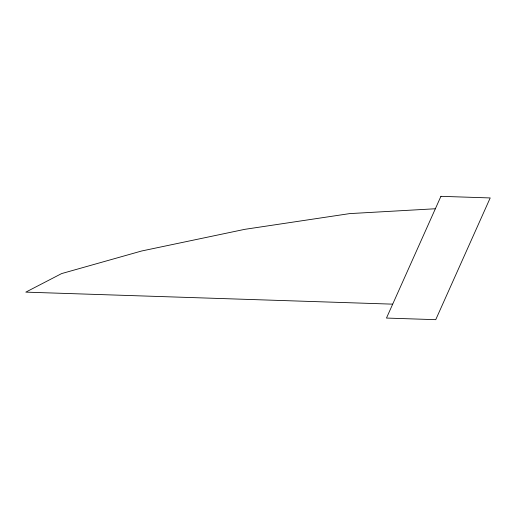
<?xml version="1.0" encoding="UTF-8"?>
<svg xmlns="http://www.w3.org/2000/svg" width="516" height="516" viewBox="0 0 516 516"><rect width="100%" height="100%" fill="white"/><g stroke="black" fill="none" stroke-linecap="round" stroke-linejoin="round"><path stroke-width="0.77" d="M435.362 208.761L349.693 213.605L244.732 229.343L141.655 250.995L61.617 273.583L25.8 292.133L392.689 304.156M440.922 196.325L386.471 318.062L435.743 319.675L490.2 197.938L440.922 196.325"/></g></svg>
